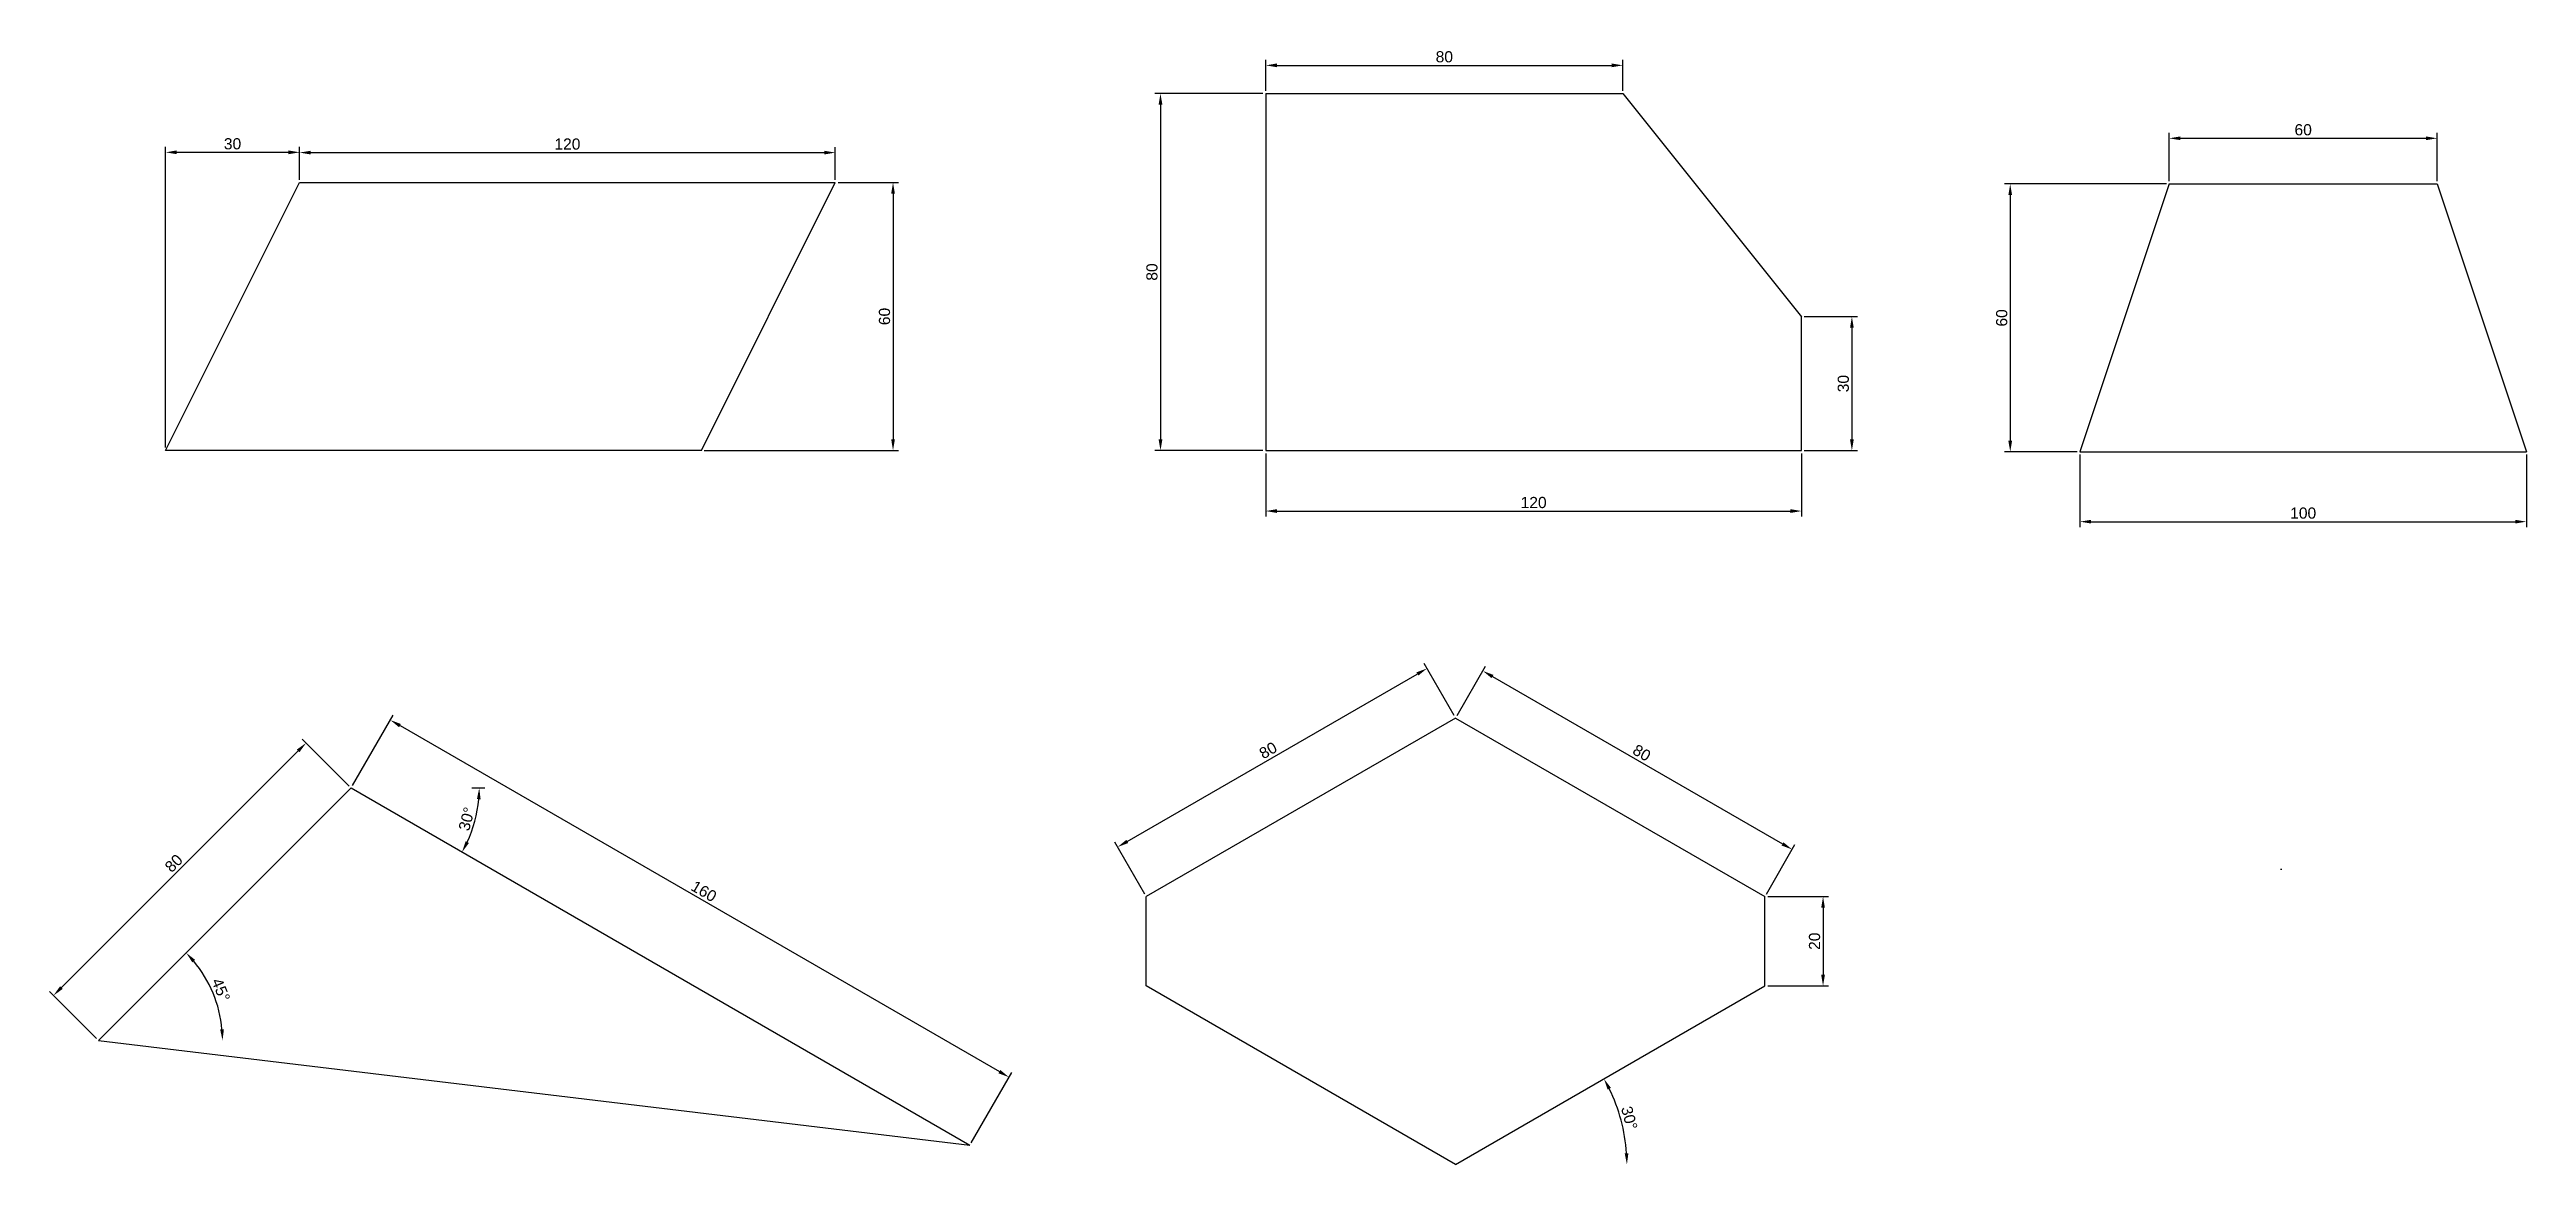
# Model space of a CAD drawing. Header units: millimetres. Extents: x 10527 to 11082, y 7409 to 7659.
import ezdxf

# ---------------------------------------------------------------- set-up
doc = ezdxf.new("R2010")
doc.units = ezdxf.units.MM
doc.styles.get("Standard").update_dxf_attribs({"font": 'arial.ttf'})
doc.dimstyles.new('ISO-25', dxfattribs={"dimtxt": 2.5, "dimasz": 2.5, "dimexe": 1.25, "dimexo": 0.625, "dimtad": 1, "dimtxsty": 'Standard', "dimcen": 2.5, "dimadec": 0, "dimazin": 0, "dimtfac": 1, "dimtmove": 0, "dimatfit": 3, "dimfxl": 0, "dimarcsym": 0})

# ---------------------------------------------------------------- blocks, each defined once
blk = doc.blocks.new('*D2')
at = {"color": 0, "lineweight": -2, "transparency": 16777216}
for p, q in [((10552.96, 7569.38), (10552.96, 7636.77)), ((10555.46, 7635.52), (10580.46, 7635.52)), ((10582.96, 7629.38), (10582.96, 7636.77))]:
    blk.add_line(p, q, dxfattribs=at)
at = {"color": 0, "transparency": 16777216}
for points in [[(10555.46, 7635.94), (10555.46, 7635.1), (10552.96, 7635.52)], [(10580.46, 7635.94), (10580.46, 7635.1), (10582.96, 7635.52)]]:
    blk.add_solid(points, dxfattribs=at)
at = {"layer": 'Defpoints', "color": 0, "transparency": 16777216}
for p in [(10582.96, 7635.52), (10582.96, 7628.75), (10552.96, 7568.75)]:
    blk.add_point(p, dxfattribs=at)
at = {"color": 0, "transparency": 16777216, "insert": (10567.96, 7637.42), "char_height": 2.5, "attachment_point": 5}
blk.add_mtext('30', dxfattribs=at)
blk = doc.blocks.new('*D3')
at = {"color": 0, "lineweight": -2, "transparency": 16777216}
for p, q in [((10582.96, 7629.38), (10582.96, 7636.71)), ((10585.46, 7635.46), (10700.46, 7635.46)), ((10702.96, 7629.38), (10702.96, 7636.71))]:
    blk.add_line(p, q, dxfattribs=at)
at = {"color": 0, "transparency": 16777216}
for points in [[(10585.46, 7635.87), (10585.46, 7635.04), (10582.96, 7635.46)], [(10700.46, 7635.87), (10700.46, 7635.04), (10702.96, 7635.46)]]:
    blk.add_solid(points, dxfattribs=at)
at = {"layer": 'Defpoints', "color": 0, "transparency": 16777216}
for p in [(10702.96, 7635.46), (10582.96, 7628.75), (10702.96, 7628.75)]:
    blk.add_point(p, dxfattribs=at)
at = {"color": 0, "transparency": 16777216, "insert": (10642.96, 7637.36), "char_height": 2.5, "attachment_point": 5}
blk.add_mtext('120', dxfattribs=at)
blk = doc.blocks.new('*D4')
at = {"color": 0, "lineweight": -2, "transparency": 16777216}
for p, q in [((10703.58, 7628.75), (10717.13, 7628.75)), ((10715.88, 7626.25), (10715.88, 7571.25)), ((10673.58, 7568.75), (10717.13, 7568.75))]:
    blk.add_line(p, q, dxfattribs=at)
at = {"color": 0, "transparency": 16777216}
for points in [[(10715.47, 7626.25), (10716.3, 7626.25), (10715.88, 7628.75)], [(10715.47, 7571.25), (10716.3, 7571.25), (10715.88, 7568.75)]]:
    blk.add_solid(points, dxfattribs=at)
at = {"layer": 'Defpoints', "color": 0, "transparency": 16777216}
for p in [(10702.96, 7628.75), (10672.96, 7568.75), (10715.88, 7568.75)]:
    blk.add_point(p, dxfattribs=at)
at = {"color": 0, "transparency": 16777216, "insert": (10713.98, 7598.75), "char_height": 2.5, "attachment_point": 5, "rotation": 90}
blk.add_mtext('60', dxfattribs=at)
blk = doc.blocks.new('*D5')
at = {"color": 0, "lineweight": -2, "transparency": 16777216}
for p, q in [((10798.72, 7648.71), (10774.53, 7648.71)), ((10775.78, 7646.21), (10775.78, 7571.21)), ((10798.72, 7568.71), (10774.53, 7568.71))]:
    blk.add_line(p, q, dxfattribs=at)
at = {"color": 0, "transparency": 16777216}
for points in [[(10775.37, 7646.21), (10776.2, 7646.21), (10775.78, 7648.71)], [(10775.37, 7571.21), (10776.2, 7571.21), (10775.78, 7568.71)]]:
    blk.add_solid(points, dxfattribs=at)
at = {"layer": 'Defpoints', "color": 0, "transparency": 16777216}
for p in [(10799.35, 7648.71), (10775.78, 7568.71), (10799.35, 7568.71)]:
    blk.add_point(p, dxfattribs=at)
at = {"color": 0, "transparency": 16777216, "insert": (10773.88, 7608.71), "char_height": 2.5, "attachment_point": 5, "rotation": 90}
blk.add_mtext('80', dxfattribs=at)
blk = doc.blocks.new('*D6')
at = {"color": 0, "lineweight": -2, "transparency": 16777216}
for p, q in [((10799.35, 7649.33), (10799.35, 7656.25)), ((10879.35, 7649.33), (10879.35, 7656.25)), ((10801.85, 7655), (10876.85, 7655))]:
    blk.add_line(p, q, dxfattribs=at)
at = {"color": 0, "transparency": 16777216}
for points in [[(10801.85, 7655.42), (10801.85, 7654.59), (10799.35, 7655)], [(10876.85, 7655.42), (10876.85, 7654.59), (10879.35, 7655)]]:
    blk.add_solid(points, dxfattribs=at)
at = {"layer": 'Defpoints', "color": 0, "transparency": 16777216}
for p in [(10879.35, 7655), (10799.35, 7648.71), (10879.35, 7648.71)]:
    blk.add_point(p, dxfattribs=at)
at = {"color": 0, "transparency": 16777216, "insert": (10839.35, 7656.91), "char_height": 2.5, "attachment_point": 5}
blk.add_mtext('80', dxfattribs=at)
blk = doc.blocks.new('*D7')
at = {"color": 0, "lineweight": -2, "transparency": 16777216}
for p, q in [((10799.35, 7568.08), (10799.35, 7553.92)), ((10919.35, 7568.08), (10919.35, 7553.92)), ((10801.85, 7555.17), (10916.85, 7555.17))]:
    blk.add_line(p, q, dxfattribs=at)
at = {"color": 0, "transparency": 16777216}
for points in [[(10801.85, 7555.59), (10801.85, 7554.75), (10799.35, 7555.17)], [(10916.85, 7555.59), (10916.85, 7554.75), (10919.35, 7555.17)]]:
    blk.add_solid(points, dxfattribs=at)
at = {"layer": 'Defpoints', "color": 0, "transparency": 16777216}
for p in [(10799.35, 7568.71), (10919.35, 7568.71), (10919.35, 7555.17)]:
    blk.add_point(p, dxfattribs=at)
at = {"color": 0, "transparency": 16777216, "insert": (10859.35, 7557.07), "char_height": 2.5, "attachment_point": 5}
blk.add_mtext('120', dxfattribs=at)
blk = doc.blocks.new('*D8')
at = {"color": 0, "lineweight": -2, "transparency": 16777216}
for p, q in [((10919.97, 7598.71), (10931.88, 7598.71)), ((10930.63, 7596.21), (10930.63, 7571.21)), ((10919.97, 7568.71), (10931.88, 7568.71))]:
    blk.add_line(p, q, dxfattribs=at)
at = {"color": 0, "transparency": 16777216}
for points in [[(10930.21, 7596.21), (10931.04, 7596.21), (10930.63, 7598.71)], [(10930.21, 7571.21), (10931.04, 7571.21), (10930.63, 7568.71)]]:
    blk.add_solid(points, dxfattribs=at)
at = {"layer": 'Defpoints', "color": 0, "transparency": 16777216}
for p in [(10919.35, 7598.71), (10919.35, 7568.71), (10930.63, 7568.71)]:
    blk.add_point(p, dxfattribs=at)
at = {"color": 0, "transparency": 16777216, "insert": (10928.72, 7583.71), "char_height": 2.5, "attachment_point": 5, "rotation": 90}
blk.add_mtext('30', dxfattribs=at)
blk = doc.blocks.new('*D9')
at = {"color": 0, "lineweight": -2, "transparency": 16777216}
for p, q in [((10981.7, 7567.81), (10981.7, 7551.54)), ((11081.7, 7567.81), (11081.7, 7551.54)), ((10984.2, 7552.79), (11079.2, 7552.79))]:
    blk.add_line(p, q, dxfattribs=at)
at = {"color": 0, "transparency": 16777216}
for points in [[(10984.2, 7553.21), (10984.2, 7552.38), (10981.7, 7552.79)], [(11079.2, 7553.21), (11079.2, 7552.38), (11081.7, 7552.79)]]:
    blk.add_solid(points, dxfattribs=at)
at = {"layer": 'Defpoints', "color": 0, "transparency": 16777216}
for p in [(10981.7, 7568.43), (11081.7, 7568.43), (11081.7, 7552.79)]:
    blk.add_point(p, dxfattribs=at)
at = {"color": 0, "transparency": 16777216, "insert": (11031.7, 7554.7), "char_height": 2.5, "attachment_point": 5}
blk.add_mtext('100', dxfattribs=at)
blk = doc.blocks.new('*D10')
at = {"color": 0, "lineweight": -2, "transparency": 16777216}
for p, q in [((11001.7, 7629.06), (11001.7, 7639.91)), ((11004.2, 7638.66), (11059.2, 7638.66)), ((11061.7, 7629.06), (11061.7, 7639.91))]:
    blk.add_line(p, q, dxfattribs=at)
at = {"color": 0, "transparency": 16777216}
for points in [[(11004.2, 7639.08), (11004.2, 7638.25), (11001.7, 7638.66)], [(11059.2, 7639.08), (11059.2, 7638.25), (11061.7, 7638.66)]]:
    blk.add_solid(points, dxfattribs=at)
at = {"layer": 'Defpoints', "color": 0, "transparency": 16777216}
for p in [(11061.7, 7638.66), (11001.7, 7628.43), (11061.7, 7628.43)]:
    blk.add_point(p, dxfattribs=at)
at = {"color": 0, "transparency": 16777216, "insert": (11031.7, 7640.56), "char_height": 2.5, "attachment_point": 5}
blk.add_mtext('60', dxfattribs=at)
blk = doc.blocks.new('*D11')
at = {"color": 0, "lineweight": -2, "transparency": 16777216}
for p, q in [((11001.08, 7628.43), (10964.84, 7628.43)), ((10966.09, 7625.93), (10966.09, 7570.93)), ((10981.08, 7568.43), (10964.84, 7568.43))]:
    blk.add_line(p, q, dxfattribs=at)
at = {"color": 0, "transparency": 16777216}
for points in [[(10965.67, 7625.93), (10966.51, 7625.93), (10966.09, 7628.43)], [(10965.67, 7570.93), (10966.51, 7570.93), (10966.09, 7568.43)]]:
    blk.add_solid(points, dxfattribs=at)
at = {"layer": 'Defpoints', "color": 0, "transparency": 16777216}
for p in [(11001.7, 7628.43), (10966.09, 7568.43), (10981.7, 7568.43)]:
    blk.add_point(p, dxfattribs=at)
at = {"color": 0, "transparency": 16777216, "insert": (10964.19, 7598.43), "char_height": 2.5, "attachment_point": 5, "rotation": 90}
blk.add_mtext('60', dxfattribs=at)
blk = doc.blocks.new('*D13')
at = {"color": 0, "lineweight": -2, "transparency": 16777216}
blk.add_arc((10537.94, 7436.57), 27.77, 5.1596, 39.8404, dxfattribs=at)
at = {"color": 0, "transparency": 16777216}
for points in [[(10558.96, 7454.08), (10559.58, 7454.64), (10557.58, 7456.2)], [(10566.02, 7439.08), (10565.19, 7439.05), (10565.72, 7436.57)]]:
    blk.add_solid(points, dxfattribs=at)
at = {"layer": 'Defpoints', "color": 0, "transparency": 16777216}
for p in [(10594.51, 7493.14), (10564.77, 7443.76), (10537.94, 7436.57), (10537.94, 7436.57), (10607.48, 7436.57)]:
    blk.add_point(p, dxfattribs=at)
at = {"color": 0, "transparency": 16777216, "insert": (10565.35, 7447.92), "char_height": 2.5, "attachment_point": 5, "rotation": 292.5}
blk.add_mtext('45°', dxfattribs=at)
blk = doc.blocks.new('*D14')
at = {"color": 0, "lineweight": -2, "transparency": 16777216}
for p, q in [((10582.66, 7501.46), (10529.63, 7448.42)), ((10594.07, 7493.58), (10583.54, 7504.11)), ((10537.5, 7437.01), (10526.97, 7447.54))]:
    blk.add_line(p, q, dxfattribs=at)
at = {"color": 0, "transparency": 16777216}
for points in [[(10582.36, 7501.75), (10582.95, 7501.16), (10584.43, 7503.22)], [(10529.33, 7448.72), (10529.92, 7448.13), (10527.86, 7446.65)]]:
    blk.add_solid(points, dxfattribs=at)
at = {"layer": 'Defpoints', "color": 0, "transparency": 16777216}
for p in [(10594.51, 7493.14), (10527.86, 7446.65), (10537.94, 7436.57)]:
    blk.add_point(p, dxfattribs=at)
at = {"color": 0, "transparency": 16777216, "insert": (10554.8, 7476.28), "char_height": 2.5, "attachment_point": 5, "rotation": 45}
blk.add_mtext('80', dxfattribs=at)
blk = doc.blocks.new('*D15')
at = {"color": 0, "lineweight": -2, "transparency": 16777216}
for p, q in [((10594.83, 7493.68), (10603.92, 7509.44)), ((10605.47, 7507.1), (10739.7, 7429.6)), ((10733.39, 7413.68), (10742.49, 7429.44))]:
    blk.add_line(p, q, dxfattribs=at)
at = {"color": 0, "transparency": 16777216}
for points in [[(10605.67, 7507.47), (10605.26, 7506.74), (10603.3, 7508.35)], [(10739.91, 7429.97), (10739.49, 7429.24), (10741.86, 7428.35)]]:
    blk.add_solid(points, dxfattribs=at)
at = {"layer": 'Defpoints', "color": 0, "transparency": 16777216}
for p in [(10594.51, 7493.14), (10741.86, 7428.35), (10733.08, 7413.14)]:
    blk.add_point(p, dxfattribs=at)
at = {"color": 0, "transparency": 16777216, "insert": (10673.53, 7470), "char_height": 2.5, "attachment_point": 5, "rotation": 330}
blk.add_mtext('160', dxfattribs=at)
blk = doc.blocks.new('*D16')
at = {"color": 0, "lineweight": -2, "transparency": 16777216}
blk.add_line((10621.52, 7493.14), (10624.46, 7493.14), dxfattribs=at)
blk.add_arc((10594.51, 7493.14), 28.7, 334.9929, 355.0071, dxfattribs=at)
at = {"color": 0, "transparency": 16777216}
for points in [[(10622.69, 7490.66), (10623.52, 7490.62), (10623.21, 7493.14)], [(10620.89, 7480.81), (10620.15, 7481.2), (10619.37, 7478.79)]]:
    blk.add_solid(points, dxfattribs=at)
at = {"layer": 'Defpoints', "color": 0, "transparency": 16777216}
for p in [(10594.51, 7493.14), (10594.51, 7493.14), (10620.9, 7493.14), (10621.48, 7483.32), (10733.08, 7413.14)]:
    blk.add_point(p, dxfattribs=at)
at = {"color": 0, "transparency": 16777216, "insert": (10620.4, 7486.2), "char_height": 2.5, "attachment_point": 5, "rotation": 75}
blk.add_mtext('30°', dxfattribs=at)
blk = doc.blocks.new('*D17')
at = {"color": 0, "lineweight": -2, "transparency": 16777216}
blk.add_arc((10841.88, 7408.81), 38.36, 3.7345, 26.2655, dxfattribs=at)
at = {"color": 0, "transparency": 16777216}
for points in [[(10875.92, 7425.59), (10876.65, 7425.98), (10875.1, 7427.99)], [(10880.58, 7411.32), (10879.75, 7411.29), (10880.24, 7408.81)]]:
    blk.add_solid(points, dxfattribs=at)
at = {"layer": 'Defpoints', "color": 0, "transparency": 16777216}
for p in [(10911.16, 7448.81), (10879.66, 7415.47), (10841.88, 7408.81), (10841.88, 7408.81), (10896.75, 7408.81)]:
    blk.add_point(p, dxfattribs=at)
at = {"color": 0, "transparency": 16777216, "insert": (10880.77, 7419.23), "char_height": 2.5, "attachment_point": 5, "rotation": 285}
blk.add_mtext('30°', dxfattribs=at)
blk = doc.blocks.new('*D18')
at = {"color": 0, "lineweight": -2, "transparency": 16777216}
for p, q in [((10768.35, 7481.17), (10833.3, 7518.67)), ((10841.57, 7509.35), (10834.84, 7521)), ((10772.29, 7469.35), (10765.56, 7481))]:
    blk.add_line(p, q, dxfattribs=at)
at = {"color": 0, "transparency": 16777216}
for points in [[(10833.09, 7519.03), (10833.51, 7518.31), (10835.47, 7519.92)], [(10768.14, 7481.53), (10768.56, 7480.81), (10766.19, 7479.92)]]:
    blk.add_solid(points, dxfattribs=at)
at = {"layer": 'Defpoints', "color": 0, "transparency": 16777216}
for p in [(10835.47, 7519.92), (10841.88, 7508.81), (10772.6, 7468.81)]:
    blk.add_point(p, dxfattribs=at)
at = {"color": 0, "transparency": 16777216, "insert": (10799.88, 7501.56), "char_height": 2.5, "attachment_point": 5, "rotation": 30}
blk.add_mtext('80', dxfattribs=at)
blk = doc.blocks.new('*D19')
at = {"color": 0, "lineweight": -2, "transparency": 16777216}
for p, q in [((10842.19, 7509.35), (10848.6, 7520.45)), ((10850.14, 7518.11), (10915.09, 7480.61)), ((10911.48, 7469.35), (10917.88, 7480.45))]:
    blk.add_line(p, q, dxfattribs=at)
at = {"color": 0, "transparency": 16777216}
for points in [[(10850.35, 7518.47), (10849.93, 7517.75), (10847.97, 7519.36)], [(10915.3, 7480.97), (10914.88, 7480.25), (10917.26, 7479.36)]]:
    blk.add_solid(points, dxfattribs=at)
at = {"layer": 'Defpoints', "color": 0, "transparency": 16777216}
for p in [(10841.88, 7508.81), (10917.26, 7479.36), (10911.16, 7468.81)]:
    blk.add_point(p, dxfattribs=at)
at = {"color": 0, "transparency": 16777216, "insert": (10883.57, 7501.01), "char_height": 2.5, "attachment_point": 5, "rotation": 330}
blk.add_mtext('80', dxfattribs=at)
blk = doc.blocks.new('*D20')
at = {"color": 0, "lineweight": -2, "transparency": 16777216}
for p, q in [((10911.79, 7468.81), (10925.42, 7468.81)), ((10924.17, 7466.31), (10924.17, 7451.31)), ((10911.79, 7448.81), (10925.42, 7448.81))]:
    blk.add_line(p, q, dxfattribs=at)
at = {"color": 0, "transparency": 16777216}
for points in [[(10923.75, 7466.31), (10924.59, 7466.31), (10924.17, 7468.81)], [(10923.75, 7451.31), (10924.59, 7451.31), (10924.17, 7448.81)]]:
    blk.add_solid(points, dxfattribs=at)
at = {"layer": 'Defpoints', "color": 0, "transparency": 16777216}
for p in [(10911.16, 7468.81), (10911.16, 7448.81), (10924.17, 7448.81)]:
    blk.add_point(p, dxfattribs=at)
at = {"color": 0, "transparency": 16777216, "insert": (10922.27, 7458.81), "char_height": 2.5, "attachment_point": 5, "rotation": 90}
blk.add_mtext('20', dxfattribs=at)

msp = doc.modelspace()

# ---------------------------------------------------------------- hatches: boundary and pattern name
at = {"transparency": 33554687}
h = msp.add_hatch(color=256, dxfattribs=at)
h.dxf.hatch_style = 1
h.paths.add_polyline_path([(10997.445, 7495.313), (11068.445, 7495.313), (11068.445, 7424.211), (10997.445, 7424.211)], flags=17)
h.paths.add_polyline_path([(10997.445, 7495.313), (11068.445, 7495.313), (11068.445, 7424.211), (10997.445, 7424.211)], flags=17)
h = msp.add_hatch(dxfattribs=at)
h.set_pattern_fill('AR-CONC', color=256)
h.paths.add_polyline_path([(10997.445, 7495.313), (11068.445, 7495.313), (11068.445, 7424.211), (10997.445, 7424.211)])

# ---------------------------------------------------------------- linework, layer by layer
for p, q in [((10799.347, 7648.708), (10799.347, 7568.708)), ((10799.347, 7648.708), (10879.347, 7648.708)), ((10879.347, 7648.708), (10919.347, 7598.708)), ((10552.96, 7568.751), (10582.96, 7628.751)), ((10582.96, 7628.751), (10702.96, 7628.751)), ((10672.96, 7568.751), (10702.96, 7628.751)), ((11001.704, 7628.431), (10981.704, 7568.431)), ((11001.704, 7628.431), (11061.704, 7628.431)), ((11061.704, 7628.431), (11081.704, 7568.431)), ((10919.347, 7568.708), (10919.347, 7598.708)), ((10672.96, 7568.751), (10552.96, 7568.751)), ((10799.347, 7568.708), (10919.347, 7568.708)), ((10981.704, 7568.431), (11081.704, 7568.431)), ((10841.881, 7508.809), (10772.599, 7468.809)), ((10841.881, 7508.809), (10911.163, 7468.809)), ((10537.945, 7436.567), (10594.514, 7493.136)), ((10594.514, 7493.136), (10733.078, 7413.136)), ((10772.599, 7448.809), (10772.599, 7468.809)), ((10911.163, 7448.809), (10911.163, 7468.809)), ((10841.881, 7408.809), (10772.599, 7448.809)), ((10841.881, 7408.809), (10911.163, 7448.809)), ((10537.945, 7436.567), (10733.078, 7413.136))]:
    msp.add_line(p, q)

# ---------------------------------------------------------------- dimensions: what is measured, and where the dimension line sits
for base, p1, p2, picture, middle in [((10879.347, 7655.004), (10799.347, 7648.708), (10879.347, 7648.708), '*D6', (10839.347, 7656.905)), ((10582.96, 7635.521), (10552.96, 7568.751), (10582.96, 7628.751), '*D2', (10567.96, 7637.423)), ((10702.96, 7635.456), (10582.96, 7628.751), (10702.96, 7628.751), '*D3', (10642.96, 7637.358)), ((11061.704, 7638.662), (11001.704, 7628.431), (11061.704, 7628.431), '*D10', (11031.704, 7640.563)), ((10919.347, 7555.168), (10799.347, 7568.708), (10919.347, 7568.708), '*D7', (10859.347, 7557.07)), ((11081.704, 7552.794), (10981.704, 7568.431), (11081.704, 7568.431), '*D9', (11031.704, 7554.695))]:
    dim = msp.add_linear_dim(base=base, p1=p1, p2=p2, dimstyle='ISO-25')
    dim.commit()
    dim.dimension.update_dxf_attribs({"geometry": picture, "text_midpoint": middle})
for base, p1, p2, picture, middle in [((10775.782, 7568.708), (10799.347, 7648.708), (10799.347, 7568.708), '*D5', (10773.881, 7608.708)), ((10715.884, 7568.751), (10702.96, 7628.751), (10672.96, 7568.751), '*D4', (10713.982, 7598.751)), ((10966.088, 7568.431), (11001.704, 7628.431), (10981.704, 7568.431), '*D11', (10964.187, 7598.431)), ((10930.626, 7568.708), (10919.347, 7598.708), (10919.347, 7568.708), '*D8', (10928.724, 7583.708))]:
    dim = msp.add_linear_dim(base=base, p1=p1, p2=p2, angle=90, dimstyle='ISO-25')
    dim.commit()
    dim.dimension.update_dxf_attribs({"geometry": picture, "text_midpoint": middle})
for p1, p2, distance, picture, middle in [((10772.599, 7468.809), (10841.881, 7508.809), 12.827, '*D18', (10799.876, 7501.565)), ((10841.881, 7508.809), (10911.163, 7468.809), 12.186, '*D19', (10883.566, 7501.009)), ((10594.514, 7493.136), (10733.078, 7413.136), 17.573, '*D15', (10673.533, 7470.001)), ((10594.514, 7493.136), (10537.945, 7436.567), -14.265, '*D14', (10554.798, 7476.283)), ((10911.163, 7468.809), (10911.163, 7448.809), 13.006, '*D20', (10922.268, 7458.809))]:
    dim = msp.add_aligned_dim(p1=p1, p2=p2, distance=distance, dimstyle='ISO-25')
    dim.commit()
    dim.dimension.update_dxf_attribs({"geometry": picture, "text_midpoint": middle})
for base, line1, line2, picture, middle in [((10564.77, 7443.755), ((10537.945, 7436.567), (10607.48, 7436.567)), ((10537.945, 7436.567), (10594.514, 7493.136)), '*D13', (10565.354, 7447.921)), ((10621.481, 7483.321), ((10594.514, 7493.136), (10733.078, 7413.136)), ((10594.514, 7493.136), (10620.896, 7493.136)), '*D16', (10620.396, 7486.201)), ((10879.661, 7415.471), ((10841.881, 7408.809), (10911.163, 7448.809)), ((10841.881, 7408.809), (10896.754, 7408.809)), '*D17', (10880.774, 7419.231))]:
    dim = msp.add_angular_dim_2l(base=base, line1=line1, line2=line2, dimstyle='ISO-25')
    dim.commit()
    dim.dimension.update_dxf_attribs({"geometry": picture, "text_midpoint": middle})

doc.saveas('drawing.dxf')
